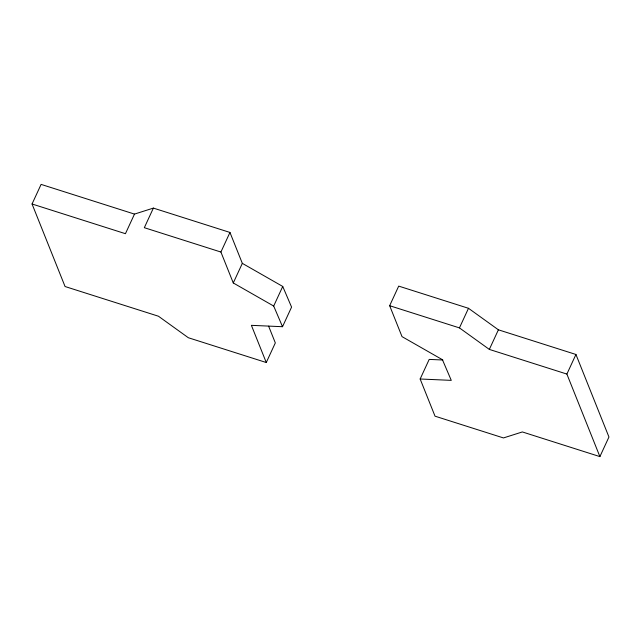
<?xml version="1.0" encoding="UTF-8"?>
<svg xmlns="http://www.w3.org/2000/svg" width="641" height="641" viewBox="0 0 641 641"><rect width="100%" height="100%" fill="white"/><g stroke="black" fill="none" stroke-linecap="round" stroke-linejoin="round"><path stroke-width="0.96" d="M32.05 203.99L41.104 184.392L134.49 214.094L153.383 208.093L229.959 232.443L242.33 263.363L282.737 286.447L291.575 307.111L282.521 326.71L251.4 325.34L266.271 362.518L188.342 337.735L158.447 316.221L65.062 286.527L32.05 203.99L125.436 233.693L134.49 214.094M153.383 208.093L144.329 227.691L220.913 252.041L233.276 282.961L273.691 306.045L282.521 326.71M220.913 252.041L229.959 232.443M233.276 282.961L242.33 263.363M273.691 306.045L282.737 286.447M266.271 362.518L275.326 342.919L268.635 326.189M420.151 378.999L451.272 380.369L442.434 359.705L402.027 336.629L389.656 305.709L398.71 286.11L468.491 308.297L498.394 329.811L575.938 354.473L608.95 437.01L599.896 456.608L522.351 431.946L503.457 437.939L435.023 416.177L420.151 378.999L429.198 359.401L442.819 360.002M599.896 456.608L566.884 374.072L489.339 349.409L459.445 327.896L468.491 308.297M489.339 349.409L498.394 329.811M566.884 374.072L575.938 354.473M389.656 305.709L459.445 327.896"/></g></svg>
